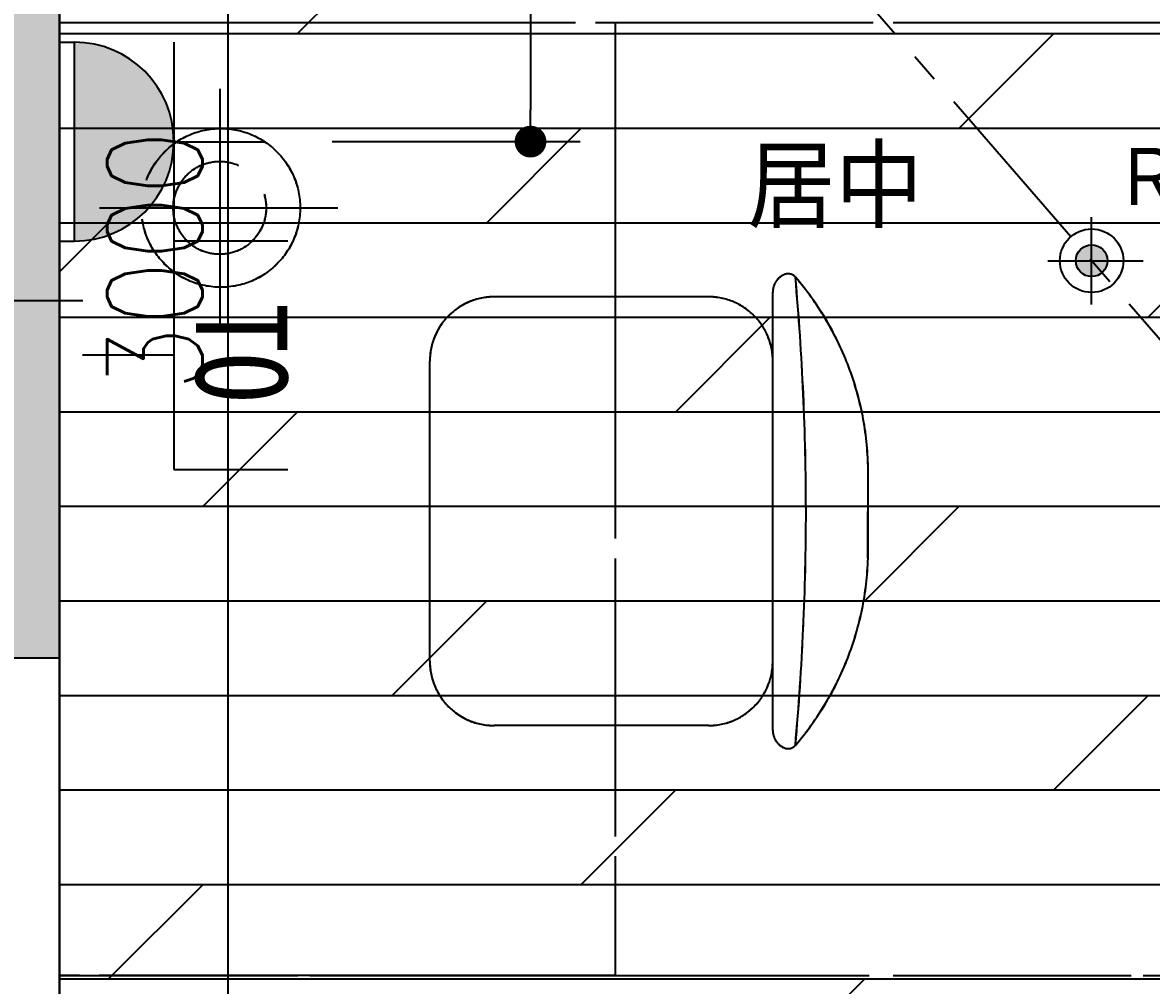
# Model space of a CAD drawing. Header units: inches. Extents: x -2597087 to 134135, y -662679 to 20000.
# Drawn here: x 9823 to 11245, y -11490 to -10277 of the extents above; entities that cross this region are included whole.
import ezdxf

# ---------------------------------------------------------------- set-up
doc = ezdxf.new("R2010")
doc.units = ezdxf.units.IN
doc.header["$LTSCALE"] = 100
doc.header["$MEASUREMENT"] = 0
for name, pattern in [('$0$DASH', [0.35, 0.25, -0.1]), ('__DASH', [0.35, 0.25, -0.1]), ('CENTER', [50.8, 31.75, -6.35, 6.35, -6.35]), ('CENTER2', [1.125, 0.75, -0.125, 0.125, -0.125]), ('DASH', [0.35, 0.25, -0.1]), ('DASHDOT2', [12.7, 6.35, -3.175, 0, -3.175]), ('HIDDENX2', [0.75, 0.5, -0.25])]:
    doc.linetypes.add(name, pattern=pattern)
doc.layers.get('0').update_dxf_attribs({"linetype": 'CONTINUOUS'})
doc.layers.get('Defpoints').update_dxf_attribs({"linetype": 'CONTINUOUS'})
for name, color, linetype in [('-04给水图层', 142, 'CENTER'), ('00-墙填充', 8, 'CONTINUOUS'), ('00-墙实线', 6, 'CONTINUOUS'), ('00-梁虚线', 4, 'DASH'), ('EQUIP-动力', 3, 'CONTINUOUS'), ('floor', 8, 'CONTINUOUS'), ('PUB_HATCH', 8, 'CONTINUOUS'), ('RC', 1, 'CONTINUOUS'), ('WALL', 7, 'CONTINUOUS'), ('wall-dim', 3, 'CONTINUOUS'), ('WC', 1, 'CONTINUOUS'), ('天花开线', 4, 'CONTINUOUS'), ('家具', 1, 'DASH')]:
    doc.layers.add(name, color=color, linetype=linetype)
doc.styles.get("Standard").update_dxf_attribs({"font": 'txt.shx', "width": 0.8, "bigfont": 'GBCBIG.shx'})
doc.styles.add('STYLE1', font='stylu.ttf')
doc.styles.add('宋体', font='', dxfattribs={"width": 0.8})
doc.styles.get('宋体').set_extended_font_data('SimSun')
doc.dimstyles.new('50', dxfattribs={"dimscale": 50, "dimtxt": 2.4, "dimasz": 0.8, "dimexe": 1.25, "dimexo": 0.6, "dimgap": 0.65, "dimtad": 1, "dimdec": 0, "dimdsep": 46, "dimtxsty": 'Standard', "dimblk1": 'DOT', "dimblk2": 'DOT', "dimsah": 1, "dimcen": 2.5, "dimclrd": 3, "dimclre": 3, "dimclrt": 3, "dimadec": 0, "dimazin": 0, "dimtfac": 1, "dimtdec": 0, "dimtix": 1, "dimtmove": 2, "dimatfit": 0, "dimldrblk": 'DOT', "dimfxl": 5, "dimfxlon": 1, "dimarcsym": 0})

# ---------------------------------------------------------------- blocks, each defined once
blk = doc.blocks.new('DFG44EWDSDFG')
at = {"layer": 'PUB_HATCH'}
blk.add_hatch(color=6, dxfattribs=at).paths.add_polyline_path([(9869.9, -11077.5), (9869.9, -8877.5), (9069.9, -8877.5), (9069.9, -9077.5), (9669.9, -9077.5), (9669.9, -11077.5)])
at = {"layer": 'WALL', "color": 7}
for p, q in [((9869.9, -11077.5), (9869.9, -8877.5)), ((9669.9, -11077.5), (9869.9, -11077.5))]:
    blk.add_line(p, q, dxfattribs=at)
at = {"layer": 'WALL'}
blk.add_line((9869.9, -9077.5), (9869.9, -12077.5), dxfattribs=at)
blk = doc.blocks.new('_Dot')
at = {"color": 0, "linetype": 'ByBlock', "lineweight": -2}
blk.add_line((-0.5, 0), (-1, 0), dxfattribs=at)
at = {"color": 0, "linetype": 'ByBlock', "const_width": 0.5}
blk.add_lwpolyline([(-0.25, 0, 1), (0.25, 0, 1)], format="xyb", close=True, dxfattribs=at)
blk = doc.blocks.new('*D423')
at = {"layer": 'Defpoints', "color": 0, "transparency": 16777216}
for p in [(11092.6, -9077.5), (11435.7, -9077.5), (11092.6, -10277.5)]:
    blk.add_point(p, dxfattribs=at)
at = {"layer": 'WC', "color": 3, "lineweight": -2, "transparency": 16777216}
for p, q in [((11185.7, -9077.5), (11498.2, -9077.5)), ((11435.7, -10237.5), (11435.7, -9117.5)), ((11185.7, -10277.5), (11498.2, -10277.5))]:
    blk.add_line(p, q, dxfattribs=at)
at = {"layer": 'WC', "color": 3, "lineweight": -2, "transparency": 16777216, "xscale": 40, "yscale": 40, "zscale": 40}
for p, rotation in [((11435.7, -9077.5), 90), ((11435.7, -10277.5), 270)]:
    blk.add_blockref('_Dot', p, dxfattribs=dict(at, rotation=rotation))
at = {"layer": 'WC', "color": 3, "transparency": 16777216, "insert": (11343.2, -9677.5), "char_height": 120, "attachment_point": 5, "rotation": 90}
blk.add_mtext('1200', dxfattribs=at)
blk = doc.blocks.new('$2134')
h = blk.add_hatch(color=250)
h.dxf.hatch_style = 1
edge = h.paths.add_edge_path()
edge.add_arc((12324.7, 10810.7), 20, 0, 360)
at = {"color": 1}
for p, q in [((12324.7, 10755.7), (12324.7, 10865.7)), ((12269.7, 10810.7), (12389.6, 10810.7))]:
    blk.add_line(p, q, dxfattribs=at)
for radius in [40, 20]:
    blk.add_circle((12324.7, 10810.7), radius, dxfattribs=at)
blk = doc.blocks.new('DREGFDS34DFDFDFFDDFDF')
at = {"layer": 'EQUIP-动力', "color": 8, "linetype": '__DASH', "ltscale": 10}
for p, q in [((37889.2, -9077.5), (37889.2, -10277.5)), ((37889.1, -11477.7), (37889.2, -10277.5)), ((37889.2, -10277.5), (39989.1, -10277.5)), ((38589.1, -10277.5), (38589, -11477.7)), ((38090.8, -10360.8), (38090.8, -10660.8)), ((37939.4, -10510.8), (38239.4, -10510.8)), ((38706.6, -10622.9), (38436.6, -10622.9)), ((38787.5, -11168.9), (38787.6, -10616.9)), ((38355.5, -11081.9), (38355.6, -10703.9)), ((38907.5, -10952.4), (38907.6, -10833.4)), ((38706.5, -11162.9), (38436.5, -11162.9)), ((38589, -11477.7), (37889.1, -11477.7)), ((37889.2, -12077.5), (37889.2, -11477.7)), ((37889.2, -11477.7), (39289.2, -11477.7))]:
    blk.add_line(p, q, dxfattribs=at)
for centre, radius in [((38092.2, -10510.8), 100), ((38090.8, -10510.8), 58.5)]:
    blk.add_circle(centre, radius, dxfattribs=at)
for centre, radius, start, end in [((38806.9, -10605.8), 12, 40.7247, 112.6682), ((38811.6, -10616.9), 24, 112.6682, 179.9982), ((35574.1, -10892.8), 3255.3, 354.8005, 5.1959), ((38529, -10845.1), 378.7, 1.7633, 40.7247), ((38436.6, -10703.9), 81, 89.9982, 179.9982), ((38706.6, -10703.9), 81, 359.9982, 89.9982), ((38529, -10940.7), 378.7, 319.2716, 358.2331), ((38436.5, -11081.9), 81, 179.9982, 269.9982), ((38706.5, -11081.9), 81, 269.9982, 359.9982), ((38811.5, -11168.9), 24, 179.9982, 247.3282), ((38806.9, -11179.9), 12, 247.3282, 319.2716)]:
    blk.add_arc(centre, radius, start, end, dxfattribs=at)
blk = doc.blocks.new('safre2cdas')
at = {"linetype": 'ByBlock', "lineweight": -2}
h = blk.add_hatch(color=0, dxfattribs=at)
edge = h.paths.add_edge_path()
edge.add_ellipse((-141.7, 0), major_axis=(-88.6, 88.6), ratio=1, start_angle=135, end_angle=315, ccw=False)
edge.add_line((-141.7, -125.2), (-141.7, 125.2))
at = {"color": 0, "linetype": 'ByBlock', "lineweight": -2}
for p, q in [((-160.3, 125.2), (-141.7, 125.2)), ((-141.7, 125.2), (-141.7, -125.2)), ((-16.4, -125.2), (-16.4, 125.2)), ((-16.4, 0), (98.6, 0)), ((-160.3, -125.2), (-141.7, -125.2))]:
    blk.add_line(p, q, dxfattribs=at)
at = {"color": 0, "linetype": 'ByBlock', "lineweight": -2, "extrusion": (0, 0, -1)}
blk.add_ellipse((-141.7, 0), major_axis=(88.6, 88.6), ratio=1, start_param=-0.785398, end_param=2.356194, dxfattribs=at)
blk = doc.blocks.new('*D501')
at = {"layer": 'Defpoints', "color": 0, "transparency": 16777216}
for p in [(10147.1, -9077.5), (10167.6, -10427.4), (10463.1, -10427.4)]:
    blk.add_point(p, dxfattribs=at)
at = {"layer": 'EQUIP-动力', "color": 3, "lineweight": -2, "transparency": 16777216}
for p, q in [((10213.1, -9077.5), (10525.6, -9077.5)), ((10463.1, -9117.5), (10463.1, -10387.4)), ((10213.1, -10427.4), (10525.6, -10427.4))]:
    blk.add_line(p, q, dxfattribs=at)
at = {"layer": 'EQUIP-动力', "color": 3, "lineweight": -2, "transparency": 16777216, "xscale": 40, "yscale": 40, "zscale": 40}
for p, rotation in [((10463.1, -9077.5), 90), ((10463.1, -10427.4), 270)]:
    blk.add_blockref('_Dot', p, dxfattribs=dict(at, rotation=rotation))
at = {"layer": 'EQUIP-动力', "color": 3, "transparency": 16777216, "insert": (10370.6, -9752.4), "char_height": 120, "attachment_point": 5, "rotation": 90}
blk.add_mtext('1350', dxfattribs=at)
blk = doc.blocks.new('A$C6D657AA2')
at = {"layer": 'EQUIP-动力'}
for p, q in [((0, 151.2), (0, 67.2)), ((168, 67.2), (168, 151.2)), ((0, 67.2), (168, 67.2)), ((84, 67.2), (84, 0))]:
    blk.add_line(p, q, dxfattribs=at)
at = {"layer": 'EQUIP-动力', "style": '宋体', "width": 0.8}
blk.add_text('TO', height=67.2, rotation=0, dxfattribs=at).set_placement((45.63, 83.54))
blk = doc.blocks.new('h54h5h56j56')
at = {"layer": '-04给水图层', "color": 8, "linetype": '$0$DASH', "ltscale": 5}
for p, q in [((33275.1, 15596.3), (33275.1, 14396.3)), ((33275.1, 14396.3), (35375, 14396.3)), ((33275.1, 13196), (33275.1, 14396.3)), ((33975, 14396.3), (33975, 13196)), ((33476.8, 14312.9), (33476.8, 14012.9)), ((33325.4, 14162.9), (33625.4, 14162.9)), ((34092.5, 14050.9), (33822.5, 14050.9)), ((34173.5, 13504.8), (34173.5, 14056.8)), ((33741.5, 13591.9), (33741.5, 13969.9)), ((34293.5, 13721.4), (34293.5, 13840.3)), ((34092.5, 13510.9), (33822.5, 13510.9)), ((33275.1, 12596.3), (33275.1, 13196)), ((33275.1, 13196), (34675.1, 13196)), ((33975, 13196), (33275.1, 13196))]:
    blk.add_line(p, q, dxfattribs=at)
for centre, radius in [((33478.2, 14162.9), 100), ((33476.8, 14162.9), 58.5)]:
    blk.add_circle(centre, radius, dxfattribs=at)
for centre, radius, start, end in [((34197.5, 14056.8), 24, 112.6682, 179.9982), ((34192.9, 14067.9), 12, 40.7247, 112.6682), ((30960.1, 13781), 3255.3, 354.8005, 5.1959), ((33915, 13828.7), 378.7, 1.7633, 40.7247), ((33822.5, 13969.9), 81, 89.9982, 179.9982), ((34092.5, 13969.9), 81, 359.9982, 89.9982), ((33915, 13733), 378.7, 319.2716, 358.2331), ((33822.5, 13591.9), 81, 179.9982, 269.9982), ((34092.5, 13591.9), 81, 269.9982, 359.9982), ((34197.5, 13504.8), 24, 179.9982, 247.3282), ((34192.9, 13493.8), 12, 247.3282, 319.2716)]:
    blk.add_arc(centre, radius, start, end, dxfattribs=at)
blk = doc.blocks.new('*D588')
at = {"layer": 'Defpoints', "color": 0, "transparency": 16777216}
for p in [(9869.9, -9077.5), (10082.2, -9077.5), (9869.9, -12077.5)]:
    blk.add_point(p, dxfattribs=at)
at = {"layer": 'wall-dim', "color": 3, "lineweight": -2, "transparency": 16777216}
for p, q in [((9899.9, -9077.5), (10144.7, -9077.5)), ((10082.2, -12037.5), (10082.2, -9117.5)), ((9899.9, -12077.5), (10144.7, -12077.5))]:
    blk.add_line(p, q, dxfattribs=at)
at = {"layer": 'wall-dim', "color": 3, "lineweight": -2, "transparency": 16777216, "xscale": 40, "yscale": 40, "zscale": 40}
for p, rotation in [((10082.2, -9077.5), 90), ((10082.2, -12077.5), 270)]:
    blk.add_blockref('_Dot', p, dxfattribs=dict(at, rotation=rotation))
at = {"layer": 'wall-dim', "color": 3, "transparency": 16777216, "insert": (9989.7, -10577.5), "char_height": 120, "attachment_point": 5, "rotation": 90}
blk.add_mtext('3000', dxfattribs=at)
blk = doc.blocks.new('GTDEHD')
at = {"layer": '00-墙填充', "color": 8}
blk.add_solid([(106310.8, -19581.4), (106110.8, -19581.4), (106310.8, -17381.4), (106110.8, -17581.4)], dxfattribs=at)
at = {"layer": '00-墙实线', "color": 8}
for p, q in [((106310.8, -19581.4), (106310.8, -17381.4)), ((106110.8, -19581.4), (106310.8, -19581.4))]:
    blk.add_line(p, q, dxfattribs=at)
at = {"layer": '00-梁虚线', "color": 8, "ltscale": 10}
blk.add_line((106310.8, -25181.4), (106310.8, -19581.4), dxfattribs=at)

msp = doc.modelspace()

# ---------------------------------------------------------------- hatches: boundary and pattern name
at = {"layer": 'floor'}
h = msp.add_hatch(dxfattribs=at)
h.set_pattern_fill('DOLMIT', color=256, scale=150, style=0)
h.set_pattern_definition([(0, (12669.92, -12077.45), (3e-14, 119.0613), []), (45, (12669.9, -12077.45), (-238.122, 238.122), [168.38, -336.756])])
h.paths.add_polyline_path([(9869.915, -12077.452), (12469.915, -12077.452), (12469.915, -9077.452), (9869.915, -9077.452)])

# ---------------------------------------------------------------- linework, layer by layer
at = {"layer": 'RC', "color": 1}
msp.add_lwpolyline([(9869.915, -9077.452), (12469.915, -9077.452), (12469.915, -12077.452), (9869.915, -12077.452)], close=True, dxfattribs=at)
at = {"layer": '天花开线', "linetype": 'CENTER2', "ltscale": 3}
for p, q in [((12469.915, -12077.452), (9869.914, -9077.451)), ((6691.397, -10627.452), (9899.147, -10627.452))]:
    msp.add_line(p, q, dxfattribs=at)
at = {"layer": '家具', "color": 1, "linetype": 'DASH', "ltscale": 30}
for p, q in [((10071.557, -10360.83), (10071.557, -10660.83)), ((9920.171, -10510.83), (10220.171, -10510.83))]:
    msp.add_line(p, q, dxfattribs=at)
at = {"layer": '家具', "linetype": 'HIDDENX2'}
for p, q in [((10687.287, -10622.873), (10417.287, -10622.865)), ((10768.27, -11168.876), (10768.287, -10616.876)), ((10336.273, -11081.862), (10336.284, -10703.862)), ((10888.277, -10952.36), (10888.28, -10833.4)), ((10687.27, -11162.873), (10417.27, -11162.865))]:
    msp.add_line(p, q, dxfattribs=at)
at = {"layer": '家具', "color": 2, "linetype": 'HIDDENX2'}
msp.add_lwpolyline([(9869.915, -9077.452), (9869.915, -9077.452), (9869.915, -10277.452), (11969.835, -10277.452), (11969.835, -9077.452)], close=True, dxfattribs=at)
for points in [[(10569.815, -10277.452), (10569.737, -11477.675), (9869.837, -11477.675)], [(9869.837, -11477.675), (9869.915, -10277.452)]]:
    msp.add_lwpolyline(points, dxfattribs=at)
at = {"layer": '家具', "color": 2, "linetype": 'DASH', "ltscale": 3}
msp.add_lwpolyline([(9869.915, -12077.452), (9869.915, -11477.675), (11269.915, -11477.676), (11269.915, -12077.453)], close=True, dxfattribs=at)
at = {"layer": '家具', "color": 1, "linetype": 'DASH', "ltscale": 5}
for centre, radius in [((10072.942, -10510.83), 100), ((10071.557, -10510.83), 58.515)]:
    msp.add_circle(centre, radius, dxfattribs=at)
at = {"layer": '家具', "linetype": 'HIDDENX2'}
for centre, radius, start, end in [((10787.662, -10605.804), 12, 40.724736, 112.668183), ((10792.287, -10616.877), 24, 112.668183, 179.998192), ((7554.873, -10892.775), 3255.26, 354.800496, 5.195888), ((10509.752, -10845.053), 378.708, 1.76333, 40.724736), ((10417.284, -10703.865), 81, 89.998192, 179.998192), ((10687.284, -10703.873), 81, 359.998192, 89.998192), ((10509.749, -10940.683), 378.708, 319.271649, 358.233054), ((10417.273, -11081.865), 81, 179.998192, 269.998192), ((10687.273, -11081.873), 81, 269.998192, 359.998192), ((10792.27, -11168.877), 24, 179.998192, 247.328201), ((10787.644, -11179.95), 12, 247.328201, 319.271649)]:
    msp.add_arc(centre, radius, start, end, dxfattribs=at)

# ---------------------------------------------------------------- block references
at = {"layer": '-04给水图层'}
msp.add_blockref('h54h5h56j56', (-23405.213, -24673.725), dxfattribs=at)
msp.add_blockref('DFG44EWDSDFG', (0, 0))
at = {"layer": '00-梁虚线'}
msp.add_blockref('GTDEHD', (-96440.852, 8503.907), dxfattribs=at)
at = {"layer": 'EQUIP-动力', "color": 2}
msp.add_blockref('DREGFDS34DFDFDFFDDFDF', (-28019.272, 0), dxfattribs=at)
at = {"layer": 'EQUIP-动力', "xscale": -1, "rotation": 180}
msp.add_blockref('safre2cdas', (10030.187, -10427.446), dxfattribs=at)
at = {"layer": 'EQUIP-动力', "xscale": 1.712328767123288, "yscale": 1.712328767123288, "zscale": 1.712328767123288, "rotation": 270}
msp.add_blockref('A$C6D657AA2', (9898.682, -10552.692), dxfattribs=at)
at = {"layer": 'RC'}
msp.add_blockref('$2134', (-1154.746, -21388.102), dxfattribs=at)

# ---------------------------------------------------------------- texts
at = {"layer": 'RC', "color": 4, "linetype": 'DASHDOT2', "ltscale": 0.1, "style": 'STYLE1', "width": 0.9}
msp.add_text('R3', height=72, dxfattribs=at).set_placement((11212.384, -10507.29))
at = {"layer": '天花开线', "linetype": 'DASHDOT2', "ltscale": 0.1, "style": 'STYLE1', "width": 0.9}
msp.add_text('居中', height=90, dxfattribs=at).set_placement((10736.52, -10526.48))

# ---------------------------------------------------------------- dimensions: what is measured, and where the dimension line sits
at = {"layer": 'EQUIP-动力'}
dim = msp.add_linear_dim(base=(10463.115, -10427.406), p1=(10147.083, -9077.452), p2=(10167.574, -10427.406), angle=90, dimstyle='50', dxfattribs=at)
dim.commit()
dim.dimension.update_dxf_attribs({"geometry": '*D501', "text_midpoint": (10370.615, -9752.429)})
at = {"layer": 'wall-dim'}
dim = msp.add_linear_dim(base=(10082.237, -9077.452), p1=(9869.915, -12077.452), p2=(9869.915, -9077.452), angle=90, dimstyle='50', override={"dimarcsym": 2}, dxfattribs=at)
dim.commit()
dim.dimension.update_dxf_attribs({"geometry": '*D588', "text_midpoint": (9989.737, -10577.452)})
at = {"layer": 'WC'}
dim = msp.add_linear_dim(base=(11435.743, -9077.452), p1=(11092.624, -10277.452), p2=(11092.624, -9077.452), angle=90, dimstyle='50', dxfattribs=at)
dim.commit()
dim.dimension.update_dxf_attribs({"geometry": '*D423', "text_midpoint": (11343.243, -9677.452)})

doc.saveas('drawing.dxf')
